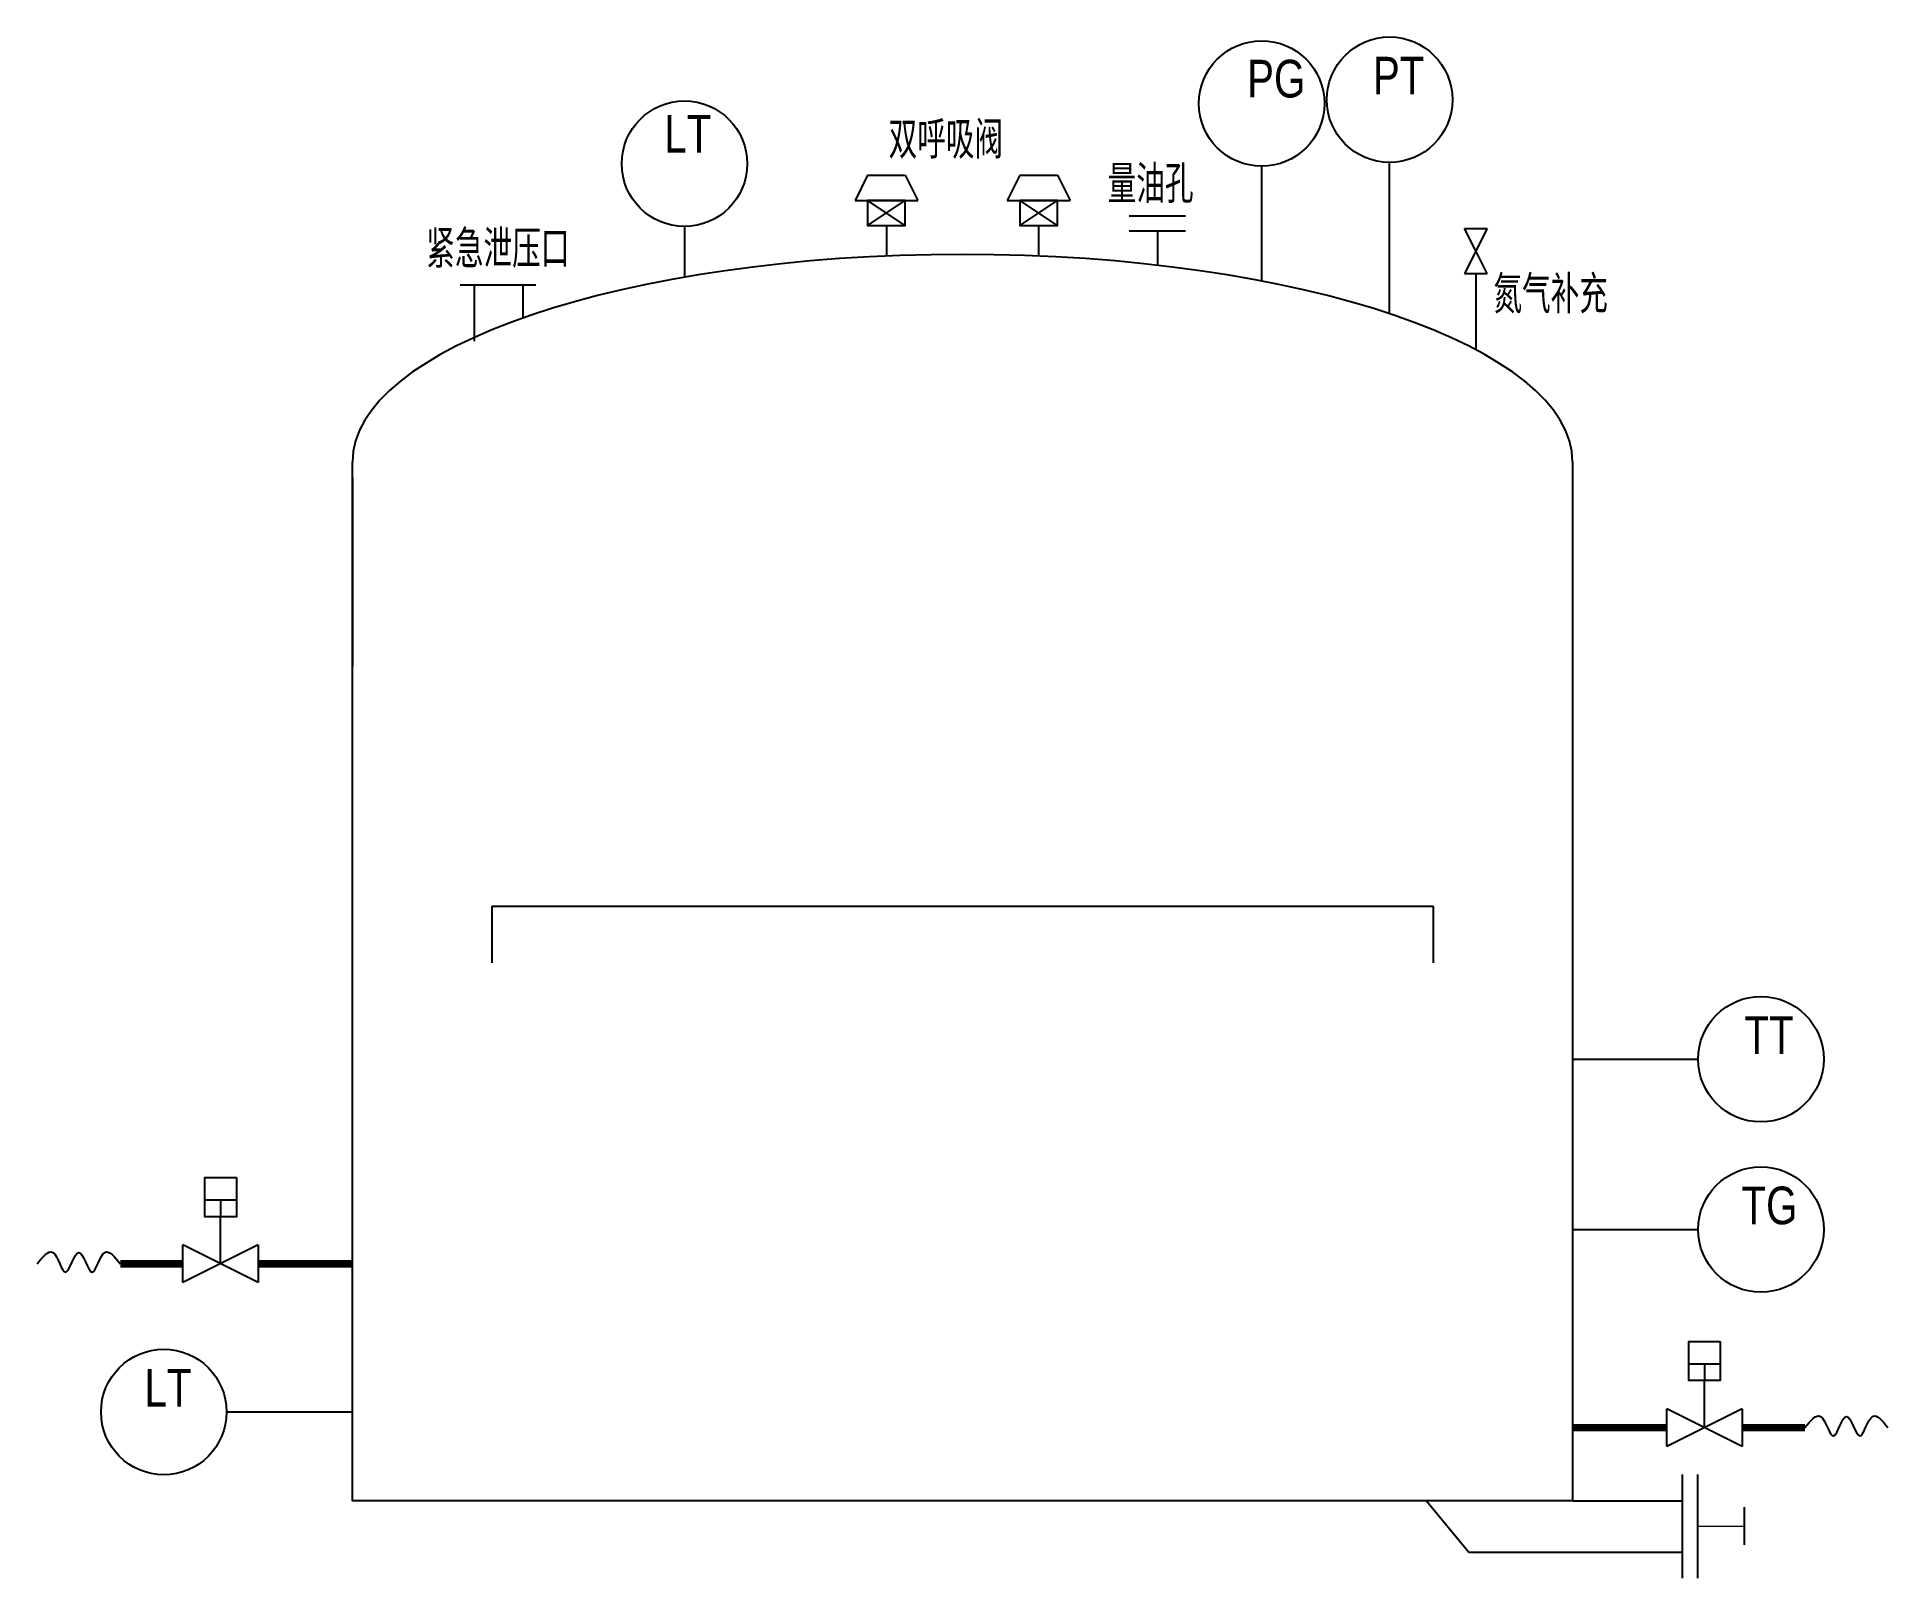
# Model space of a CAD drawing. Header units: millimetres. Extents: x 259 to 406, y 68 to 190.
import ezdxf

# ---------------------------------------------------------------- set-up
doc = ezdxf.new("R2010")
doc.units = ezdxf.units.MM
doc.linetypes.add('CENTER', pattern=[17, 12, -1.5, 2, -1.5])
for name, color, linetype in [('cen', 6, 'CENTER'), ('港化主物料管道', 2, 'Continuous'), ('港化仪表、根部阀、信号线', 8, 'Continuous'), ('港化辅助管线', 3, 'Continuous'), ('港化阀门', 3, 'Continuous')]:
    doc.layers.add(name, color=color, linetype=linetype)
doc.styles.add('孙乐勇', font='vcadtxt1.shx', dxfattribs={"width": 0.8, "height": 3, "bigfont": 'vcadhz.shx'})

# ---------------------------------------------------------------- blocks, each defined once
blk = doc.blocks.new('A$C4D952679')
at = {"color": 3}
for points in [[(-5.5, 1), (-3, 1), (-3, -1), (-5.5, -1), (-5.5, 1)], [(-4.05, 1), (-4.05, -1)], [(-4.05, 0), (-3, 0)]]:
    blk.add_lwpolyline(points, dxfattribs=at)
at = {"layer": '港化主物料管道', "color": 3}
blk.add_lwpolyline([(0, 0), (-3, 0)], dxfattribs=at)
blk = doc.blocks.new('A$C69810290')
at = {"layer": '港化阀门'}
for p, q in [((-1.5, 0), (1.5, 0)), ((1.5, 0), (-1.5, -6)), ((-1.5, 0), (1.5, -6)), ((1.5, -6), (-1.5, -6))]:
    blk.add_line(p, q, dxfattribs=at)
at = {"xscale": 1.25, "yscale": 1.25, "zscale": 1.25}
blk.add_blockref('A$C4D952679', (0, -3), dxfattribs=at)
blk = doc.blocks.new('A$C57574017')
at = {"color": 3}
for points in [[(1, 4), (0, 2)], [(1, 4), (4, 4)], [(4, 4), (5, 2)], [(0, 2), (5, 2)], [(1, 2), (1, 0), (4, 0), (4, 2), (1, 2)], [(1, 0), (4, 2)], [(4, 0), (1, 2)]]:
    blk.add_lwpolyline(points, dxfattribs=at)
blk = doc.blocks.new('q21')
at = {"color": 1}
blk.add_line((347.78, 175.02), (347.78, 172.27), dxfattribs=at)
at = {"color": 0}
for p, q in [((373.14, 173.41), (372.24, 175.21)), ((372.24, 175.21), (374.04, 175.21)), ((374.04, 175.21), (372.24, 171.61)), ((374.04, 171.61), (373.14, 173.41)), ((372.24, 171.61), (374.04, 171.61)), ((394.52, 73.31), (394.52, 70.31))]:
    blk.add_line(p, q, dxfattribs=at)
at = {"color": 0, "lineweight": 25}
blk.add_line((373.14, 171.61), (373.14, 165.54), dxfattribs=at)
at = {"color": 2}
for p, q in [((292.24, 170.7), (298.28, 170.7)), ((293.38, 166.22), (293.38, 170.7)), ((297.25, 168.07), (297.25, 170.7))]:
    blk.add_line(p, q, dxfattribs=at)
blk.add_line((273.63, 80.89), (283.66, 80.89))
at = {"ltscale": 0.5}
for p, q in [((389.58, 75.9), (389.58, 67.66)), ((390.8, 75.9), (390.8, 67.66)), ((369.23, 73.8), (372.58, 69.73)), ((372.58, 69.73), (389.58, 69.73))]:
    blk.add_line(p, q, dxfattribs=at)
at = {"color": 6, "lineweight": 0}
blk.add_line((390.8, 71.78), (394.52, 71.78), dxfattribs=at)
at = {"color": 0}
for points in [[(356.09, 171.01), (356.09, 180.16)], [(366.28, 168.46), (366.28, 180.46)]]:
    blk.add_lwpolyline(points, dxfattribs=at)
at = {"color": 8}
blk.add_lwpolyline([(310.11, 175.36), (310.11, 171.31)], dxfattribs=at)
for points in [[(326.2, 175.44), (326.2, 173)], [(338.32, 175.44), (338.32, 173)], [(283.66, 155.32), (283.66, 140.32)], [(380.86, 109), (390.86, 109)], [(380.86, 95.43), (390.86, 95.43)]]:
    blk.add_lwpolyline(points)
at = {"color": 2, "const_width": 0.6}
blk.add_lwpolyline([(265.16, 92.7), (265.16, 92.7)], dxfattribs=at)
at = {"color": 8}
for centre in [(356.09, 185.16), (310.11, 180.36), (395.86, 95.43), (268.63, 80.89)]:
    blk.add_circle(centre, 5, dxfattribs=at)
at = {"layer": 'cen', "color": 2, "linetype": 'ByBlock', "ltscale": 0.005}
for points in [[(258.53, 92.7), (259.79, 93.6), (260.82, 92.04), (261.86, 93.6), (262.9, 92.04), (263.93, 93.6), (265.16, 92.7)], [(399.36, 79.64), (400.61, 80.54), (401.65, 78.98), (402.68, 80.54), (403.72, 78.98), (404.76, 80.54), (405.98, 79.64)]]:
    blk.add_spline(points, degree=3, dxfattribs=at)
at = {"layer": '港化主物料管道'}
for p, q in [((345.53, 176.22), (350.03, 176.22)), ((345.53, 175.02), (350.03, 175.02))]:
    blk.add_line(p, q, dxfattribs=at)
at = {"layer": '港化主物料管道', "color": 2}
for points in [[(380.86, 156.6), (380.86, 73.8), (283.66, 73.8), (283.66, 156.6)], [(294.76, 121.19), (294.76, 116.69)], [(294.76, 121.19), (369.76, 121.19)], [(369.76, 121.19), (369.76, 116.69)]]:
    blk.add_lwpolyline(points, dxfattribs=at)
at = {"layer": '港化主物料管道', "color": 2, "const_width": 0.6}
for points in [[(265.16, 92.7), (270.16, 92.7)], [(283.66, 92.7), (276.16, 92.7)], [(380.86, 79.64), (388.36, 79.64)], [(399.36, 79.64), (394.36, 79.64)]]:
    blk.add_lwpolyline(points, dxfattribs=at)
at = {"layer": '港化主物料管道', "color": 2}
blk.add_ellipse((332.26, 156.6), major_axis=(-48.6, 0), ratio=0.340191, start_param=3.141593, end_param=6.283185, dxfattribs=at)
at = {"layer": '港化仪表、根部阀、信号线', "color": 0}
blk.add_circle((366.28, 185.46), 5, dxfattribs=at)
at = {"layer": '港化仪表、根部阀、信号线', "color": 8}
blk.add_circle((395.86, 109), 5, dxfattribs=at)
at = {"layer": '港化辅助管线'}
blk.add_line((380.86, 73.8), (389.58, 73.8), dxfattribs=at)
for p in [(323.7, 175.44), (335.82, 175.44)]:
    blk.add_blockref('A$C57574017', p)
at = {"rotation": 270}
for p in [(276.16, 92.7), (394.36, 79.64)]:
    blk.add_blockref('A$C69810290', p, dxfattribs=at)
at = {"layer": '港化仪表、根部阀、信号线', "color": 0, "style": '孙乐勇', "width": 0.8}
for s, p in [('PT', (364.95, 185.88)), ('PG', (354.93, 185.64)), ('双呼吸阀', (326.37, 180.76)), ('量油孔', (343.82, 177.23)), ('紧急泄压口', (289.54, 172.06)), ('氮气补充', (374.55, 168.44))]:
    blk.add_text(s, height=3, dxfattribs=at).set_placement(p)
at = {"layer": '港化仪表、根部阀、信号线', "color": 8, "style": '孙乐勇', "width": 0.8}
for s, p in [('LT', (308.5, 181.25)), ('TT', (394.55, 109.42)), ('TG', (394.31, 95.85)), ('LT', (267.09, 81.32))]:
    blk.add_text(s, height=3, dxfattribs=at).set_placement(p)

msp = doc.modelspace()

# ---------------------------------------------------------------- block references
msp.add_blockref('q21', (0, 0))

doc.saveas('drawing.dxf')
